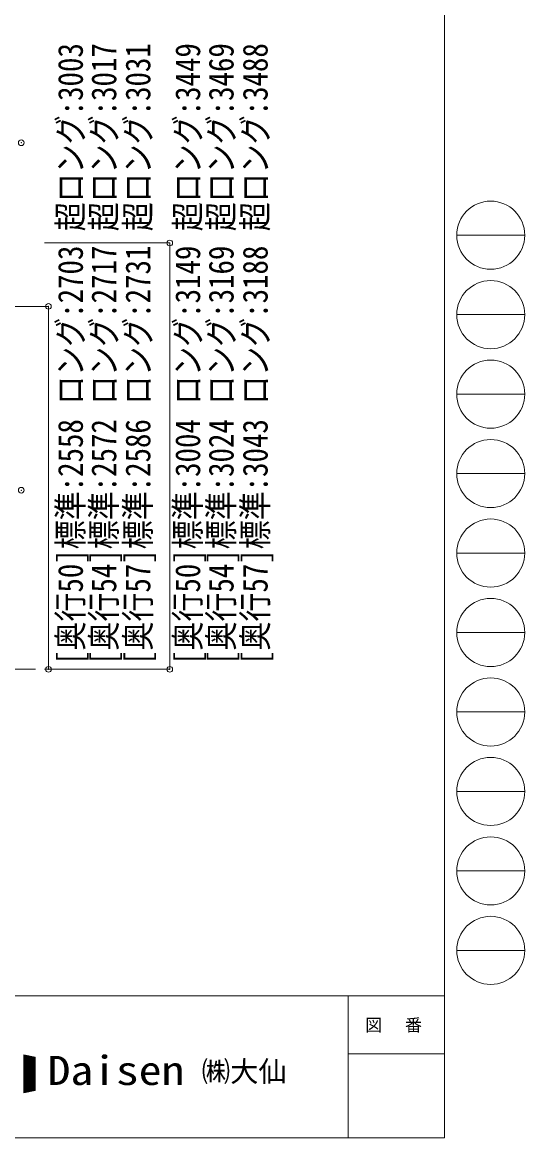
# Model space of a CAD drawing. Units: millimetres, scale not verified. Extents: x -11243 to 11243, y -7760 to 7760.
# Drawn here: x 7698 to 11243, y -7760 to 100 of the extents above; entities that cross this region are included whole.
import ezdxf
from ezdxf.enums import TextEntityAlignment as Align

# ---------------------------------------------------------------- set-up
doc = ezdxf.new("R2010")
doc.units = ezdxf.units.MM
doc.header["$LTSCALE"] = 40
doc.header["$PDMODE"] = 32
doc.header["$PDSIZE"] = 40
for name, color, linetype, lineweight in [('0-0_0', 7, 'Continuous', 9), ('0-6_OTH_LINE', 7, 'Continuous', 9), ('F-0_240', 7, 'Continuous', 9)]:
    doc.layers.add(name, color=color, linetype=linetype, lineweight=lineweight)
doc.styles.add('ＭＳ ゴシック', font='')
doc.styles.get('ＭＳ ゴシック').set_extended_font_data('MS Gothic')

msp = doc.modelspace()

# ---------------------------------------------------------------- linework, layer by layer
at = {"layer": '0-0_0'}
msp.add_line((6697.45, -4459.39), (7791.01, -4459.39), dxfattribs=at)
at = {"layer": '0-6_OTH_LINE', "color": 6}
for p, q in [((8738.95, -1455.01), (7855.36, -1455.01)), ((8738.95, -4459.39), (8738.95, -1455.01)), ((7883.01, -1901.6), (6835.87, -1901.6)), ((7883.01, -4459.39), (7883.01, -1901.6)), ((7883.01, -4459.39), (7855.36, -4459.39)), ((8738.95, -4459.39), (7855.36, -4459.39))]:
    msp.add_line(p, q, dxfattribs=at)
for p in [(7691.01, -748.55), (8738.95, -1455.01), (7883.01, -1901.6), (7691.01, -3197.06), (7883.01, -4459.39), (8738.95, -4459.39)]:
    msp.add_point(p, dxfattribs=at)
at = {"layer": 'F-0_240', "color": 5}
for p, q in [((10677.26, 7760), (10677.26, -7760)), ((-11242.74, -6760), (10677.26, -6760)), ((9997.25, -6760), (9997.25, -7760)), ((9997.25, -7170), (10677.26, -7170)), ((-11242.74, -7760), (10677.26, -7760))]:
    msp.add_line(p, q, dxfattribs=at)
at = {"layer": 'F-0_240', "color": 4}
for p, q in [((10762.74, -1400), (11242.74, -1400)), ((10762.74, -1960), (11242.74, -1960)), ((10762.74, -2520), (11242.74, -2520)), ((10762.74, -3080), (11242.74, -3080)), ((10762.74, -3640), (11242.74, -3640)), ((10762.74, -4200), (11242.74, -4200)), ((10762.74, -4760), (11242.74, -4760)), ((10762.74, -5320), (11242.74, -5320)), ((10762.74, -5880), (11242.74, -5880)), ((10762.74, -6440), (11242.74, -6440))]:
    msp.add_line(p, q, dxfattribs=at)
at = {"layer": 'F-0_240'}
for p, q in [((7708.19, -7176.8), (7788.19, -7193.47)), ((7708.19, -7176.8), (7708.19, -7443.47)), ((7708.19, -7177.9), (7713.46, -7177.9)), ((7708.19, -7181.9), (7732.66, -7181.9)), ((7708.19, -7185.9), (7751.86, -7185.9)), ((7708.19, -7189.9), (7771.06, -7189.9)), ((7708.19, -7193.9), (7788.19, -7193.9)), ((7708.19, -7197.9), (7788.19, -7197.9)), ((7708.19, -7201.9), (7788.19, -7201.9)), ((7708.19, -7205.9), (7788.19, -7205.9)), ((7708.19, -7209.9), (7788.19, -7209.9)), ((7708.19, -7213.9), (7788.19, -7213.9)), ((7708.19, -7217.9), (7788.19, -7217.9)), ((7708.19, -7221.9), (7788.19, -7221.9)), ((7708.19, -7225.9), (7788.19, -7225.9)), ((7708.19, -7229.9), (7788.19, -7229.9)), ((7710.57, -7442.97), (7710.57, -7177.29)), ((7714.57, -7442.14), (7714.57, -7178.13)), ((7718.57, -7441.31), (7718.57, -7178.96)), ((7722.57, -7440.47), (7722.57, -7179.79)), ((7726.57, -7439.64), (7726.57, -7180.63)), ((7730.57, -7438.81), (7730.57, -7181.46)), ((7734.57, -7437.97), (7734.57, -7182.29)), ((7738.57, -7437.14), (7738.57, -7183.13)), ((7742.57, -7436.31), (7742.57, -7183.96)), ((7746.57, -7435.47), (7746.57, -7184.79)), ((7750.57, -7434.64), (7750.57, -7185.63)), ((7754.57, -7433.81), (7754.57, -7186.46)), ((7758.57, -7432.97), (7758.57, -7187.29)), ((7762.57, -7432.14), (7762.57, -7188.13)), ((7766.57, -7431.31), (7766.57, -7188.96)), ((7770.57, -7430.47), (7770.57, -7189.79)), ((7774.57, -7429.64), (7774.57, -7190.63)), ((7778.57, -7428.81), (7778.57, -7191.46)), ((7782.57, -7427.97), (7782.57, -7192.29)), ((7786.57, -7427.14), (7786.57, -7193.13)), ((7788.19, -7193.47), (7788.19, -7426.8)), ((7708.19, -7233.9), (7788.19, -7233.9)), ((7708.19, -7237.9), (7788.19, -7237.9)), ((7708.19, -7241.9), (7788.19, -7241.9)), ((7708.19, -7245.9), (7788.19, -7245.9)), ((7708.19, -7249.9), (7788.19, -7249.9)), ((7708.19, -7253.9), (7788.19, -7253.9)), ((7708.19, -7257.9), (7788.19, -7257.9)), ((7708.19, -7261.9), (7788.19, -7261.9)), ((7708.19, -7265.9), (7788.19, -7265.9)), ((7708.19, -7269.9), (7788.19, -7269.9)), ((7708.19, -7273.9), (7788.19, -7273.9)), ((7708.19, -7277.9), (7788.19, -7277.9)), ((7708.19, -7281.9), (7788.19, -7281.9)), ((7708.19, -7285.9), (7788.19, -7285.9)), ((7708.19, -7289.9), (7788.19, -7289.9)), ((7708.19, -7293.9), (7788.19, -7293.9)), ((7708.19, -7297.9), (7788.19, -7297.9)), ((7708.19, -7301.9), (7788.19, -7301.9)), ((7708.19, -7305.9), (7788.19, -7305.9)), ((7708.19, -7309.9), (7788.19, -7309.9)), ((7708.19, -7313.9), (7788.19, -7313.9)), ((7708.19, -7317.9), (7788.19, -7317.9)), ((7708.19, -7321.9), (7788.19, -7321.9)), ((7708.19, -7325.9), (7788.19, -7325.9)), ((7708.19, -7329.9), (7788.19, -7329.9)), ((7708.19, -7333.9), (7788.19, -7333.9)), ((7708.19, -7337.9), (7788.19, -7337.9)), ((7708.19, -7341.9), (7788.19, -7341.9)), ((7708.19, -7345.9), (7788.19, -7345.9)), ((7708.19, -7349.9), (7788.19, -7349.9)), ((7708.19, -7353.9), (7788.19, -7353.9)), ((7708.19, -7357.9), (7788.19, -7357.9)), ((7708.19, -7361.9), (7788.19, -7361.9)), ((7708.19, -7365.9), (7788.19, -7365.9)), ((7708.19, -7369.9), (7788.19, -7369.9)), ((7708.19, -7373.9), (7788.19, -7373.9)), ((7708.19, -7377.9), (7788.19, -7377.9)), ((7708.19, -7381.9), (7788.19, -7381.9)), ((7708.19, -7385.9), (7788.19, -7385.9)), ((7708.19, -7389.9), (7788.19, -7389.9)), ((7708.19, -7393.9), (7788.19, -7393.9)), ((7708.19, -7397.9), (7788.19, -7397.9)), ((7708.19, -7401.9), (7788.19, -7401.9)), ((7708.19, -7405.9), (7788.19, -7405.9)), ((7708.19, -7409.9), (7788.19, -7409.9)), ((7708.19, -7413.9), (7788.19, -7413.9)), ((7708.19, -7417.9), (7788.19, -7417.9)), ((7708.19, -7421.9), (7788.19, -7421.9)), ((7708.19, -7425.9), (7788.19, -7425.9)), ((7788.19, -7426.8), (7708.19, -7443.47)), ((7708.19, -7429.9), (7773.33, -7429.9)), ((7708.19, -7433.9), (7754.13, -7433.9)), ((7708.19, -7437.9), (7734.93, -7437.9)), ((7708.19, -7441.9), (7715.73, -7441.9))]:
    msp.add_line(p, q, dxfattribs=at)
at = {"layer": 'F-0_240', "color": 4}
for centre in [(11002.74, -1400), (11002.74, -1960), (11002.74, -2520), (11002.74, -3080), (11002.74, -3640), (11002.74, -4200), (11002.74, -4760), (11002.74, -5320), (11002.74, -5880), (11002.74, -6440)]:
    msp.add_circle(centre, 240, dxfattribs=at)

# ---------------------------------------------------------------- texts
at = {"layer": '0-6_OTH_LINE', "style": 'ＭＳ ゴシック', "width": 0.85}
for s, p in [('[奥行50]標準:2558 ロング:2703 超ロング:3003', (8178.49, -4428.38)), ('[奥行54]標準:2572 ロング:2717 超ロング:3017', (8414.27, -4428.38)), ('[奥行57]標準:2586 ロング:2731 超ロング:3031', (8654.57, -4428.38)), ('[奥行50]標準:3004 ロング:3149 超ロング:3449', (9005.95, -4428.38)), ('[奥行54]標準:3024 ロング:3169 超ロング:3469', (9241.73, -4428.38)), ('[奥行57]標準:3043 ロング:3188 超ロング:3488', (9482.03, -4428.38))]:
    msp.add_text(s, height=176, rotation=90, dxfattribs=at).set_placement(p, align=Align.BOTTOM_LEFT)
at = {"layer": 'F-0_240', "style": 'ＭＳ ゴシック', "width": 1.15}
msp.add_text('Daisen', height=205.3, dxfattribs=at).set_placement((7877.34, -7450.13), align=Align.BOTTOM_LEFT)
at = {"layer": 'F-0_240', "style": 'ＭＳ ゴシック'}
msp.add_text('㈱大仙\u3000', height=146.6, dxfattribs=at).set_placement((8964.54, -7410.13), align=Align.BOTTOM_LEFT)
at = {"layer": 'F-0_240', "insert": (10117.25, -7020), "char_height": 87.98, "attachment_point": 7, "style": 'ＭＳ ゴシック'}
msp.add_mtext('\\T1.17;図\u3000番', dxfattribs=at)

doc.saveas('drawing.dxf')
